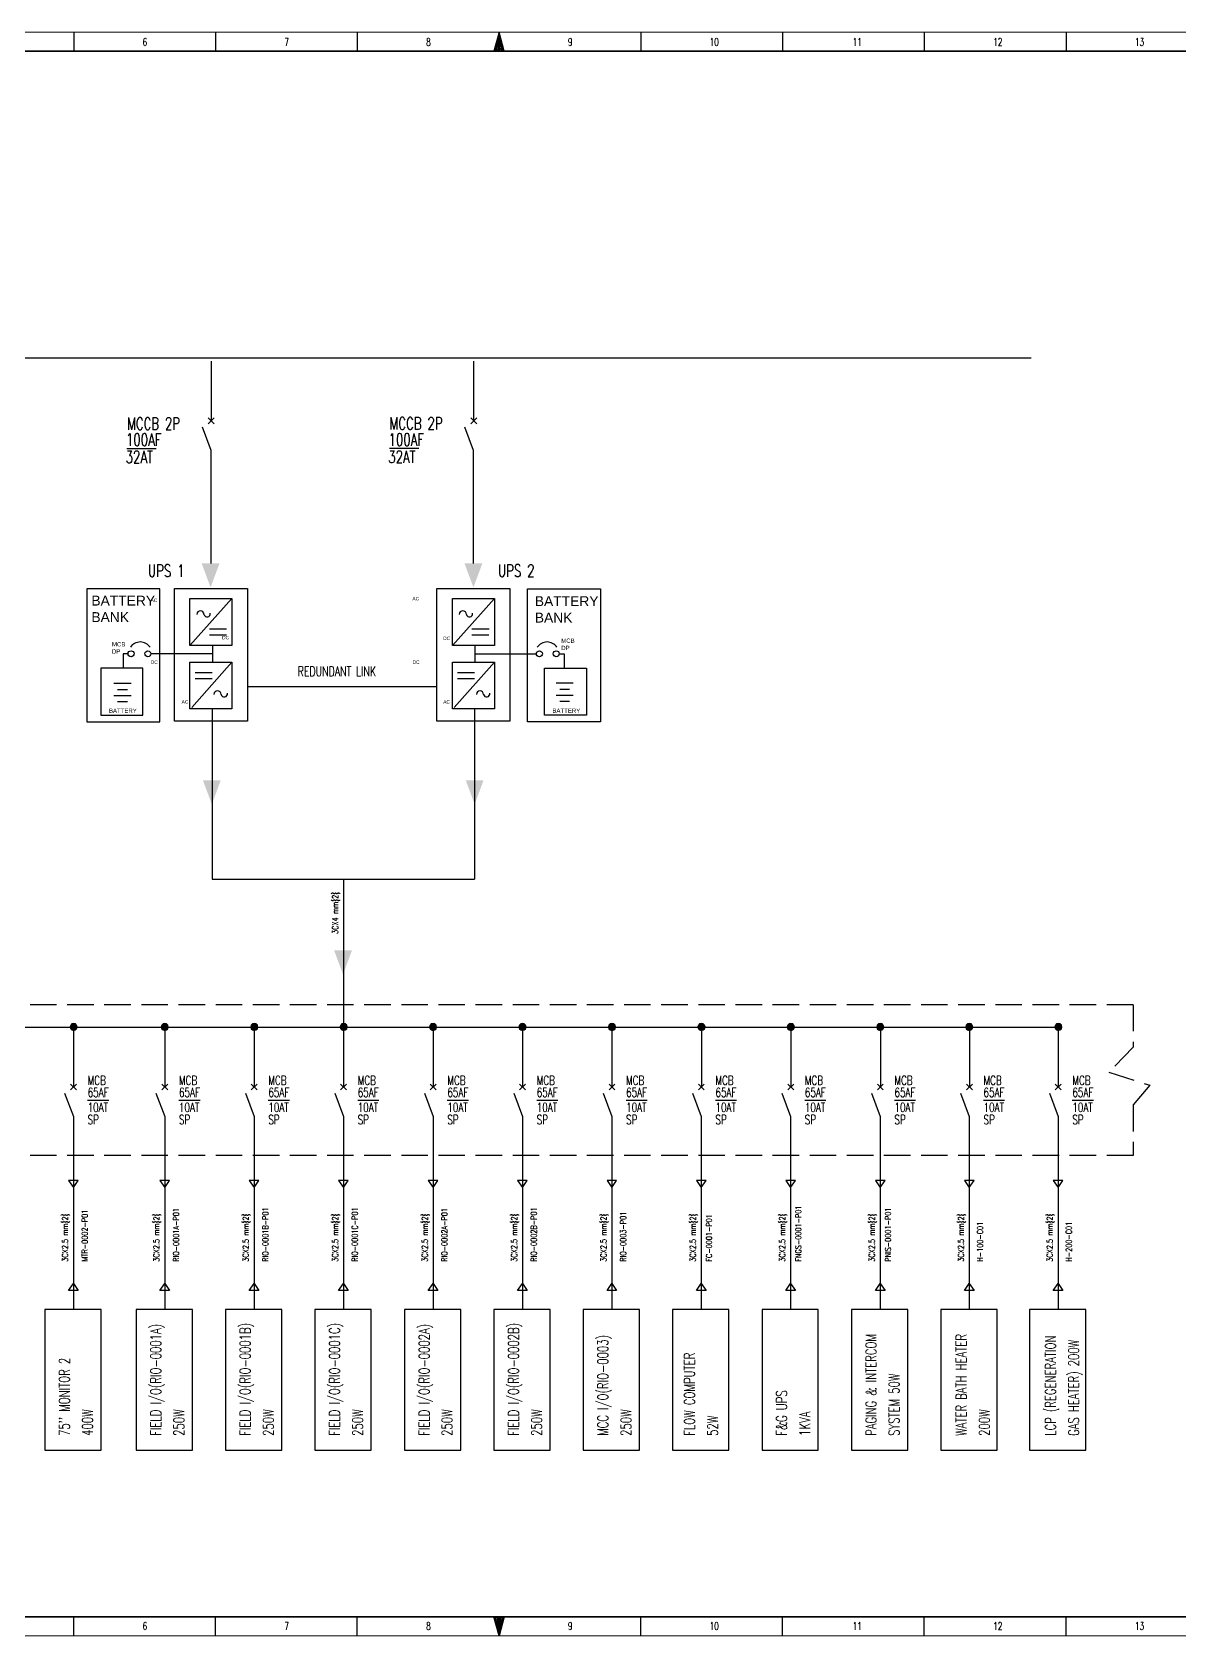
# Model space of a CAD drawing. Header units: inches. Extents: x 21 to 120937, y -15239 to 12027.
# Drawn here: x 333 to 765, y 986 to 1591 of the extents above; entities that cross this region are included whole.
import ezdxf

# ---------------------------------------------------------------- set-up
doc = ezdxf.new("R2010")
doc.units = ezdxf.units.IN
doc.header["$MEASUREMENT"] = 0
doc.linetypes.add('DASH', pattern=[0.35, 0.25, -0.1])
doc.linetypes.add('HIDDEN2', pattern=[0.1875, 0.125, -0.0625])
for name, color, linetype in [('BORDER', 7, 'Continuous'), ('FREE-TEXT', 7, 'Continuous'), ('Label', 7, 'Continuous'), ('Layer 1', 7, 'Continuous'), ('LGT1', 7, 'Continuous')]:
    doc.layers.add(name, color=color, linetype=linetype)
doc.styles.add('HZTXT', font='simplexs.shx', dxfattribs={"width": 0.7, "bigfont": 'hztxt.shx'})
doc.styles.get("Standard").update_dxf_attribs({"font": 'arial.ttf'})
doc.styles.add('TEG BORDER', font='txt_qlt.shx', dxfattribs={"width": 0.7, "bigfont": 'hztxt.shx'})

# ---------------------------------------------------------------- blocks, each defined once
blk = doc.blocks.new('240 BORDER A2')
for p, q in [((185.63, 420), (185.63, 415)), ((222.75, 420), (222.75, 415)), ((259.88, 420), (259.88, 415)), ((297, 420), (297, 415)), ((334.12, 420), (334.12, 415)), ((371.25, 420), (371.25, 415)), ((408.37, 420), (408.37, 415)), ((445.5, 420), (445.5, 415)), ((185.63, 0), (185.63, 5)), ((222.75, 0), (222.75, 5)), ((259.88, 0), (259.88, 5)), ((297, 0), (297, 5)), ((334.12, 0), (334.12, 5)), ((371.25, 0), (371.25, 5)), ((408.37, 0), (408.37, 5)), ((445.5, 0), (445.5, 5))]:
    blk.add_line(p, q)
at = {"linetype": 'Continuous'}
for p, q in [((489, 415), (5, 415)), ((5, 5), (489, 5))]:
    blk.add_line(p, q, dxfattribs=at)
at = {"color": 5, "lineweight": 15}
blk.add_lwpolyline([(0, 420), (594, 420), (594, 0), (0, 0)], close=True, dxfattribs=at)
for points in [[(297, 420), (295.66, 415), (298.34, 415), (297, 420), (296, 415), (296.33, 415), (297, 420), (296.67, 415), (297.33, 415), (297, 420), (297.67, 415), (298, 415), (297, 420)], [(297, 0), (295.66, 5), (298.34, 5), (297, 0), (296, 5), (296.33, 5), (297, 0), (296.67, 5), (297.33, 5), (297, 0), (297.67, 5), (298, 5), (297, 0)]]:
    blk.add_lwpolyline(points)
blk.add_lwpolyline([(5, 415), (589, 415), (589, 5), (5, 5)], close=True)
at = {"char_height": 2, "width": 2, "style": 'TEG BORDER'}
for s, insert, attachment_point in [('6', (203.67, 418.41), 1), ('7', (240.8, 418.41), 1), ('8', (277.92, 418.41), 1), ('9', (315.05, 418.41), 1), ('\\pi2.2204e-016;10', (352.17, 418.41), 1), ('\\pi0.3;11', (389.3, 418.41), 1), ('\\pi2.2204e-016;12', (426.42, 418.41), 1), ('\\pi2.2204e-016;13', (463.55, 418.41), 1), ('6', (203.67, 1.59), 7), ('7', (240.8, 1.59), 7), ('8', (277.92, 1.59), 7), ('9', (315.05, 1.59), 7), ('\\pi2.2204e-016;10', (352.17, 1.59), 7), ('\\pi0.3;11', (389.3, 1.59), 7), ('\\pi2.2204e-016;12', (426.42, 1.59), 7), ('\\pi2.2204e-016;13', (463.55, 1.59), 7)]:
    blk.add_mtext(s, dxfattribs=dict(at, insert=insert, attachment_point=attachment_point))

msp = doc.modelspace()

# ---------------------------------------------------------------- hatches: boundary and pattern name
h = msp.add_hatch(color=0)
h.paths.add_polyline_path([(403.46, 1390.4), (400.1, 1390.4), (400.1, 1381.35)])
h.paths.add_polyline_path([(400.1, 1390.4), (396.73, 1390.4), (400.1, 1381.35)])
h = msp.add_hatch(color=0)
h.paths.add_polyline_path([(502.58, 1390.4), (499.21, 1390.4), (499.21, 1381.35)])
h.paths.add_polyline_path([(499.21, 1390.4), (495.85, 1390.4), (499.21, 1381.35)])
h = msp.add_hatch(color=0)
h.paths.add_polyline_path([(403.92, 1308.62), (400.56, 1308.62), (400.56, 1299.57)])
h.paths.add_polyline_path([(400.56, 1308.62), (397.2, 1308.62), (400.56, 1299.57)])
h = msp.add_hatch(color=0)
h.paths.add_polyline_path([(503.04, 1308.62), (499.68, 1308.62), (499.68, 1299.57)])
h.paths.add_polyline_path([(499.68, 1308.62), (496.31, 1308.62), (499.68, 1299.57)])
h = msp.add_hatch(color=0)
h.paths.add_polyline_path([(453.4, 1244.47), (450.04, 1244.47), (450.04, 1235.42)])
h.paths.add_polyline_path([(450.04, 1244.47), (446.67, 1244.47), (450.04, 1235.42)])
at = {"layer": 'Layer 1'}
for points in [[(347.35, 1216.29), (347.14, 1215.54), (348.42, 1215.54)], [(347.78, 1216.72), (347.35, 1216.29), (348.42, 1215.54)], [(348.42, 1216.93), (347.78, 1216.72), (348.42, 1215.54)], [(349.16, 1216.72), (348.42, 1216.93), (348.42, 1215.54)], [(349.59, 1216.29), (349.16, 1216.72), (348.42, 1215.54)], [(349.8, 1215.54), (349.59, 1216.29), (348.42, 1215.54)], [(381.69, 1216.29), (381.47, 1215.54), (382.86, 1215.54)], [(382.22, 1216.72), (381.69, 1216.29), (382.86, 1215.54)], [(382.86, 1216.93), (382.22, 1216.72), (382.86, 1215.54)], [(383.5, 1216.72), (382.86, 1216.93), (382.86, 1215.54)], [(384.03, 1216.29), (383.5, 1216.72), (382.86, 1215.54)], [(384.14, 1215.54), (384.03, 1216.29), (382.86, 1215.54)], [(415.39, 1216.29), (415.28, 1215.54), (416.56, 1215.54)], [(415.92, 1216.72), (415.39, 1216.29), (416.56, 1215.54)], [(416.56, 1216.93), (415.92, 1216.72), (416.56, 1215.54)], [(417.2, 1216.72), (416.56, 1216.93), (416.56, 1215.54)], [(417.73, 1216.29), (417.2, 1216.72), (416.56, 1215.54)], [(417.84, 1215.54), (417.73, 1216.29), (416.56, 1215.54)], [(449.19, 1216.29), (448.98, 1215.65), (450.26, 1215.65)], [(448.98, 1215.65), (449.19, 1214.9), (450.26, 1215.65)], [(449.62, 1216.72), (449.19, 1216.29), (450.26, 1215.65)], [(449.19, 1214.9), (449.62, 1214.48), (450.26, 1215.65)], [(450.26, 1216.93), (449.62, 1216.72), (450.26, 1215.65)], [(449.62, 1214.48), (450.26, 1214.26), (450.26, 1215.65)], [(450.9, 1216.72), (450.26, 1216.93), (450.26, 1215.65)], [(451.43, 1216.29), (450.9, 1216.72), (450.26, 1215.65)], [(451.64, 1215.65), (451.43, 1216.29), (450.26, 1215.65)], [(450.26, 1214.26), (450.9, 1214.48), (450.26, 1215.65)], [(450.9, 1214.48), (451.43, 1214.9), (450.26, 1215.65)], [(451.43, 1214.9), (451.64, 1215.65), (450.26, 1215.65)], [(482.89, 1216.29), (482.68, 1215.54), (484.06, 1215.54)], [(483.31, 1216.72), (482.89, 1216.29), (484.06, 1215.54)], [(484.06, 1216.93), (483.31, 1216.72), (484.06, 1215.54)], [(484.7, 1216.72), (484.06, 1216.93), (484.06, 1215.54)], [(485.13, 1216.29), (484.7, 1216.72), (484.06, 1215.54)], [(485.34, 1215.54), (485.13, 1216.29), (484.06, 1215.54)], [(516.59, 1216.29), (516.37, 1215.54), (517.76, 1215.54)], [(517.12, 1216.72), (516.59, 1216.29), (517.76, 1215.54)], [(517.76, 1216.93), (517.12, 1216.72), (517.76, 1215.54)], [(518.4, 1216.72), (517.76, 1216.93), (517.76, 1215.54)], [(518.83, 1216.29), (518.4, 1216.72), (517.76, 1215.54)], [(519.04, 1215.54), (518.83, 1216.29), (517.76, 1215.54)], [(550.29, 1216.29), (550.18, 1215.65), (551.46, 1215.65)], [(550.18, 1215.65), (550.29, 1214.9), (551.46, 1215.65)], [(550.82, 1216.72), (550.29, 1216.29), (551.46, 1215.65)], [(550.29, 1214.9), (550.82, 1214.48), (551.46, 1215.65)], [(551.46, 1216.93), (550.82, 1216.72), (551.46, 1215.65)], [(550.82, 1214.48), (551.46, 1214.26), (551.46, 1215.65)], [(552.1, 1216.72), (551.46, 1216.93), (551.46, 1215.65)], [(552.63, 1216.29), (552.1, 1216.72), (551.46, 1215.65)], [(552.74, 1215.65), (552.63, 1216.29), (551.46, 1215.65)], [(551.46, 1214.26), (552.1, 1214.48), (551.46, 1215.65)], [(552.1, 1214.48), (552.63, 1214.9), (551.46, 1215.65)], [(552.63, 1214.9), (552.74, 1215.65), (551.46, 1215.65)], [(584.09, 1216.29), (583.88, 1215.65), (585.16, 1215.65)], [(583.88, 1215.65), (584.09, 1214.9), (585.16, 1215.65)], [(584.52, 1216.72), (584.09, 1216.29), (585.16, 1215.65)], [(584.09, 1214.9), (584.52, 1214.48), (585.16, 1215.65)], [(585.16, 1216.93), (584.52, 1216.72), (585.16, 1215.65)], [(584.52, 1214.48), (585.16, 1214.26), (585.16, 1215.65)], [(585.8, 1216.72), (585.16, 1216.93), (585.16, 1215.65)], [(586.33, 1216.29), (585.8, 1216.72), (585.16, 1215.65)], [(586.54, 1215.65), (586.33, 1216.29), (585.16, 1215.65)], [(585.16, 1214.26), (585.8, 1214.48), (585.16, 1215.65)], [(585.8, 1214.48), (586.33, 1214.9), (585.16, 1215.65)], [(586.33, 1214.9), (586.54, 1215.65), (585.16, 1215.65)], [(617.79, 1216.29), (617.58, 1215.54), (618.86, 1215.54)], [(618.21, 1216.72), (617.79, 1216.29), (618.86, 1215.54)], [(618.86, 1216.93), (618.21, 1216.72), (618.86, 1215.54)], [(619.6, 1216.72), (618.86, 1216.93), (618.86, 1215.54)], [(620.03, 1216.29), (619.6, 1216.72), (618.86, 1215.54)], [(620.24, 1215.54), (620.03, 1216.29), (618.86, 1215.54)], [(651.49, 1216.29), (651.27, 1215.54), (652.66, 1215.54)], [(652.02, 1216.72), (651.49, 1216.29), (652.66, 1215.54)], [(652.66, 1216.93), (652.02, 1216.72), (652.66, 1215.54)], [(653.3, 1216.72), (652.66, 1216.93), (652.66, 1215.54)], [(653.73, 1216.29), (653.3, 1216.72), (652.66, 1215.54)], [(653.94, 1215.54), (653.73, 1216.29), (652.66, 1215.54)], [(685.08, 1216.29), (684.86, 1215.54), (686.25, 1215.54)], [(685.51, 1216.72), (685.08, 1216.29), (686.25, 1215.54)], [(686.25, 1216.93), (685.51, 1216.72), (686.25, 1215.54)], [(686.89, 1216.72), (686.25, 1216.93), (686.25, 1215.54)], [(687.32, 1216.29), (686.89, 1216.72), (686.25, 1215.54)], [(687.53, 1215.54), (687.32, 1216.29), (686.25, 1215.54)], [(718.67, 1216.29), (718.46, 1215.54), (719.74, 1215.54)], [(719.1, 1216.72), (718.67, 1216.29), (719.74, 1215.54)], [(719.74, 1216.93), (719.1, 1216.72), (719.74, 1215.54)], [(720.38, 1216.72), (719.74, 1216.93), (719.74, 1215.54)], [(720.91, 1216.29), (720.38, 1216.72), (719.74, 1215.54)], [(721.12, 1215.54), (720.91, 1216.29), (719.74, 1215.54)], [(347.14, 1215.54), (347.35, 1214.9), (348.42, 1215.54)], [(347.35, 1214.9), (347.78, 1214.48), (348.42, 1215.54)], [(347.78, 1214.48), (348.42, 1214.26), (348.42, 1215.54)], [(348.42, 1214.26), (349.16, 1214.48), (348.42, 1215.54)], [(349.16, 1214.48), (349.59, 1214.9), (348.42, 1215.54)], [(349.59, 1214.9), (349.8, 1215.54), (348.42, 1215.54)], [(381.47, 1215.54), (381.69, 1214.9), (382.86, 1215.54)], [(381.69, 1214.9), (382.22, 1214.48), (382.86, 1215.54)], [(382.22, 1214.48), (382.86, 1214.26), (382.86, 1215.54)], [(382.86, 1214.26), (383.5, 1214.48), (382.86, 1215.54)], [(383.5, 1214.48), (384.03, 1214.9), (382.86, 1215.54)], [(384.03, 1214.9), (384.14, 1215.54), (382.86, 1215.54)], [(415.28, 1215.54), (415.39, 1214.9), (416.56, 1215.54)], [(415.39, 1214.9), (415.92, 1214.48), (416.56, 1215.54)], [(415.92, 1214.48), (416.56, 1214.26), (416.56, 1215.54)], [(416.56, 1214.26), (417.2, 1214.48), (416.56, 1215.54)], [(417.2, 1214.48), (417.73, 1214.9), (416.56, 1215.54)], [(417.73, 1214.9), (417.84, 1215.54), (416.56, 1215.54)], [(482.68, 1215.54), (482.89, 1214.9), (484.06, 1215.54)], [(482.89, 1214.9), (483.31, 1214.48), (484.06, 1215.54)], [(483.31, 1214.48), (484.06, 1214.26), (484.06, 1215.54)], [(484.06, 1214.26), (484.7, 1214.48), (484.06, 1215.54)], [(484.7, 1214.48), (485.13, 1214.9), (484.06, 1215.54)], [(485.13, 1214.9), (485.34, 1215.54), (484.06, 1215.54)], [(516.37, 1215.54), (516.59, 1214.9), (517.76, 1215.54)], [(516.59, 1214.9), (517.12, 1214.48), (517.76, 1215.54)], [(517.12, 1214.48), (517.76, 1214.26), (517.76, 1215.54)], [(517.76, 1214.26), (518.4, 1214.48), (517.76, 1215.54)], [(518.4, 1214.48), (518.83, 1214.9), (517.76, 1215.54)], [(518.83, 1214.9), (519.04, 1215.54), (517.76, 1215.54)], [(617.58, 1215.54), (617.79, 1214.9), (618.86, 1215.54)], [(617.79, 1214.9), (618.21, 1214.48), (618.86, 1215.54)], [(618.21, 1214.48), (618.86, 1214.26), (618.86, 1215.54)], [(618.86, 1214.26), (619.6, 1214.48), (618.86, 1215.54)], [(619.6, 1214.48), (620.03, 1214.9), (618.86, 1215.54)], [(620.03, 1214.9), (620.24, 1215.54), (618.86, 1215.54)], [(651.27, 1215.54), (651.49, 1214.9), (652.66, 1215.54)], [(651.49, 1214.9), (652.02, 1214.48), (652.66, 1215.54)], [(652.02, 1214.48), (652.66, 1214.26), (652.66, 1215.54)], [(652.66, 1214.26), (653.3, 1214.48), (652.66, 1215.54)], [(653.3, 1214.48), (653.73, 1214.9), (652.66, 1215.54)], [(653.73, 1214.9), (653.94, 1215.54), (652.66, 1215.54)], [(684.86, 1215.54), (685.08, 1214.9), (686.25, 1215.54)], [(685.08, 1214.9), (685.51, 1214.48), (686.25, 1215.54)], [(685.51, 1214.48), (686.25, 1214.26), (686.25, 1215.54)], [(686.25, 1214.26), (686.89, 1214.48), (686.25, 1215.54)], [(686.89, 1214.48), (687.32, 1214.9), (686.25, 1215.54)], [(687.32, 1214.9), (687.53, 1215.54), (686.25, 1215.54)], [(718.46, 1215.54), (718.67, 1214.9), (719.74, 1215.54)], [(718.67, 1214.9), (719.1, 1214.48), (719.74, 1215.54)], [(719.1, 1214.48), (719.74, 1214.26), (719.74, 1215.54)], [(719.74, 1214.26), (720.38, 1214.48), (719.74, 1215.54)], [(720.38, 1214.48), (720.91, 1214.9), (719.74, 1215.54)], [(720.91, 1214.9), (721.12, 1215.54), (719.74, 1215.54)]]:
    msp.add_hatch(color=0, dxfattribs=at).paths.add_polyline_path(points)

# ---------------------------------------------------------------- linework, layer by layer
at = {"color": 0}
for p, q in [((368.57, 1433.74), (379.6, 1433.74)), ((467.58, 1433.79), (478.6, 1433.79)), ((146.23, 1215.54), (719.74, 1215.54)), ((353.73, 1187.96), (361.67, 1187.96)), ((388.17, 1187.96), (396.12, 1187.96)), ((421.87, 1187.96), (429.82, 1187.96)), ((455.57, 1187.96), (463.52, 1187.96)), ((489.37, 1187.96), (497.32, 1187.96)), ((523.07, 1187.96), (531.02, 1187.96)), ((556.77, 1187.96), (564.72, 1187.96)), ((590.47, 1187.96), (598.42, 1187.96)), ((624.17, 1187.96), (632.11, 1187.96)), ((657.97, 1187.96), (665.92, 1187.96)), ((691.56, 1187.96), (699.51, 1187.96)), ((725.05, 1187.96), (733, 1187.96)), ((725.05, 1187.96), (733, 1187.96))]:
    msp.add_line(p, q, dxfattribs=at)
at = {"color": 0, "linetype": 'ByBlock'}
for p, q in [((400.79, 1356.31), (377.57, 1356.31)), ((400.79, 1359.45), (400.79, 1357.61)), ((400.79, 1357.61), (400.79, 1354.48)), ((499.75, 1359.45), (499.75, 1357.61)), ((499.75, 1357.61), (499.75, 1354.48)), ((499.75, 1356.31), (522.97, 1356.31)), ((400.79, 1354.48), (400.79, 1353.18)), ((499.75, 1354.48), (499.75, 1353.18))]:
    msp.add_line(p, q, dxfattribs=at)
at = {"color": 0, "linetype": 'DASH', "ltscale": 40}
for p, q in [((748.03, 1223.97), (128.88, 1223.97)), ((748.03, 1167.13), (128.88, 1167.13))]:
    msp.add_line(p, q, dxfattribs=at)
at = {"color": 0, "linetype": 'ByBlock'}
for points in [[(380.98, 1380.77), (353.43, 1380.77), (353.43, 1330.65), (380.98, 1330.65)], [(386.47, 1380.97), (414.03, 1380.97), (414.03, 1330.86), (386.47, 1330.86)], [(485.43, 1380.97), (512.98, 1380.97), (512.98, 1330.86), (485.43, 1330.86)], [(519.55, 1380.77), (547.11, 1380.77), (547.11, 1330.65), (519.55, 1330.65)], [(392.32, 1377.13), (408.16, 1377.13), (408.16, 1359.45), (392.32, 1359.45)], [(491.27, 1377.13), (507.11, 1377.13), (507.11, 1359.45), (491.27, 1359.45)], [(374.59, 1350.87), (358.74, 1350.87), (358.74, 1333.18), (374.59, 1333.18)], [(392.32, 1353.18), (408.16, 1353.18), (408.16, 1335.49), (392.32, 1335.49)], [(491.27, 1353.18), (507.11, 1353.18), (507.11, 1335.49), (491.27, 1335.49)], [(525.95, 1350.87), (541.8, 1350.87), (541.8, 1333.18), (525.95, 1333.18)]]:
    msp.add_lwpolyline(points, close=True, dxfattribs=at)
at = {"color": 0, "linetype": 'DASH', "ltscale": 40}
msp.add_lwpolyline([(748.03, 1223.97), (748.03, 1207.97), (738.76, 1198.48), (754.33, 1193.58), (748.03, 1186.22), (748.03, 1167.13)], dxfattribs=at)
at = {"color": 0}
for points in [[(348.36, 1181.79), (348.36, 1109.06)], [(382.81, 1181.79), (382.81, 1109.06)], [(416.5, 1181.79), (416.5, 1109.06)], [(450.2, 1181.79), (450.2, 1109.06)], [(484.01, 1181.79), (484.01, 1109.06)], [(517.71, 1181.79), (517.71, 1109.06)], [(551.4, 1181.79), (551.4, 1109.06)], [(585.1, 1181.79), (585.1, 1109.06)], [(618.8, 1181.79), (618.8, 1109.06)], [(652.61, 1181.79), (652.61, 1109.06)], [(686.2, 1181.79), (686.2, 1109.06)], [(719.68, 1181.79), (719.68, 1109.06)], [(350.17, 1157.69), (346.55, 1157.69), (348.36, 1155.03), (350.17, 1157.69)], [(384.62, 1157.69), (380.99, 1157.69), (382.81, 1155.03), (384.62, 1157.69)], [(418.32, 1157.69), (414.69, 1157.69), (416.5, 1155.03), (418.32, 1157.69)], [(452.02, 1157.69), (448.39, 1157.69), (450.2, 1155.03), (452.02, 1157.69)], [(485.82, 1157.69), (482.2, 1157.69), (484.01, 1155.03), (485.82, 1157.69)], [(519.52, 1157.69), (515.89, 1157.69), (517.71, 1155.03), (519.52, 1157.69)], [(553.22, 1157.69), (549.59, 1157.69), (551.4, 1155.03), (553.22, 1157.69)], [(586.92, 1157.69), (583.29, 1157.69), (585.1, 1155.03), (586.92, 1157.69)], [(620.61, 1157.69), (616.99, 1157.69), (618.8, 1155.03), (620.61, 1157.69)], [(654.42, 1157.69), (650.79, 1157.69), (652.61, 1155.03), (654.42, 1157.69)], [(688.01, 1157.69), (684.39, 1157.69), (686.2, 1155.03), (688.01, 1157.69)], [(721.5, 1157.69), (717.87, 1157.69), (719.68, 1155.03), (721.5, 1157.69)], [(350.17, 1116.21), (346.55, 1116.21), (348.36, 1118.87), (350.17, 1116.21)], [(384.62, 1116.21), (380.99, 1116.21), (382.81, 1118.87), (384.62, 1116.21)], [(418.32, 1116.21), (414.69, 1116.21), (416.5, 1118.87), (418.32, 1116.21)], [(452.02, 1116.21), (448.39, 1116.21), (450.2, 1118.87), (452.02, 1116.21)], [(485.82, 1116.21), (482.2, 1116.21), (484.01, 1118.87), (485.82, 1116.21)], [(519.52, 1116.21), (515.89, 1116.21), (517.71, 1118.87), (519.52, 1116.21)], [(553.22, 1116.21), (549.59, 1116.21), (551.4, 1118.87), (553.22, 1116.21)], [(586.92, 1116.21), (583.29, 1116.21), (585.1, 1118.87), (586.92, 1116.21)], [(620.61, 1116.21), (616.99, 1116.21), (618.8, 1118.87), (620.61, 1116.21)], [(654.42, 1116.21), (650.79, 1116.21), (652.61, 1118.87), (654.42, 1116.21)], [(688.01, 1116.21), (684.39, 1116.21), (686.2, 1118.87), (688.01, 1116.21)], [(721.5, 1116.21), (717.87, 1116.21), (719.68, 1118.87), (721.5, 1116.21)]]:
    msp.add_lwpolyline(points, dxfattribs=at)
for centre in [(370.1, 1356.32), (376.45, 1356.31), (524.09, 1356.31), (530.44, 1356.32)]:
    msp.add_circle(centre, 1.12, dxfattribs=at)
for centre, start, end in [((373.56, 1356.26), 34.18708, 145.6624), ((526.98, 1356.26), 34.3376, 145.81292)]:
    msp.add_arc(centre, 4.5, start, end, dxfattribs=at)
at = {"layer": 'BORDER', "color": 0}
for p, q in [((392.32, 1359.45), (408.16, 1377.13)), ((491.27, 1359.45), (507.11, 1377.13)), ((399.7, 1365.74), (406.14, 1365.74)), ((498.65, 1365.74), (505.09, 1365.74)), ((393.03, 1336.05), (408.16, 1353.16)), ((491.98, 1336.05), (507.11, 1353.16)), ((365.05, 1342.9), (368.73, 1342.9)), ((400.72, 1346.86), (394.28, 1346.86)), ((499.67, 1346.86), (493.23, 1346.86)), ((535.49, 1342.9), (531.81, 1342.9)), ((363.67, 1340.59), (370.11, 1340.59)), ((365.05, 1338.28), (368.73, 1338.28)), ((536.87, 1340.59), (530.43, 1340.59)), ((535.49, 1338.28), (531.81, 1338.28))]:
    msp.add_line(p, q, dxfattribs=at)
at = {"layer": 'BORDER', "color": 0, "linetype": 'HIDDEN2'}
for p, q in [((399.7, 1363.43), (406.14, 1363.43)), ((498.65, 1363.43), (505.09, 1363.43)), ((400.72, 1349.17), (394.28, 1349.17)), ((499.67, 1349.17), (493.23, 1349.17)), ((363.67, 1345.21), (370.11, 1345.21)), ((365.05, 1342.9), (368.73, 1342.9)), ((536.87, 1345.21), (530.43, 1345.21)), ((535.49, 1342.9), (531.81, 1342.9)), ((363.67, 1340.59), (370.11, 1340.59)), ((365.05, 1338.28), (368.73, 1338.28)), ((536.87, 1340.59), (530.43, 1340.59)), ((535.49, 1338.28), (531.81, 1338.28))]:
    msp.add_line(p, q, dxfattribs=at)
at = {"layer": 'BORDER', "color": 0}
for centre, radius, start, end in [((396.26, 1371.17), 1.35, 359.39776, 179.39776), ((398.78, 1371.4), 1.19, 191.70527, 11.70527), ((495.21, 1371.17), 1.35, 359.39776, 179.39776), ((497.73, 1371.4), 1.19, 191.70527, 11.70527), ((402.73, 1341), 1.35, 359.39776, 179.39776), ((405.25, 1341.22), 1.19, 191.70527, 11.70527), ((501.69, 1341), 1.35, 359.39776, 179.39776), ((504.21, 1341.22), 1.19, 191.70527, 11.70527)]:
    msp.add_arc(centre, radius, start, end, dxfattribs=at)
at = {"layer": 'FREE-TEXT', "color": 0}
for p, q in [((124.38, 1467.86), (709.56, 1467.86)), ((368.98, 1356.32), (367.17, 1356.32)), ((367.17, 1356.32), (367.17, 1350.87)), ((531.56, 1356.32), (533.37, 1356.32)), ((533.37, 1356.32), (533.37, 1350.87)), ((365.05, 1345.21), (366.89, 1345.21)), ((366.89, 1345.21), (368.73, 1345.21)), ((414.03, 1344.02), (485.43, 1344.02)), ((533.65, 1345.21), (531.81, 1345.21)), ((400.72, 1335.49), (400.72, 1271.34)), ((499.67, 1335.49), (499.67, 1271.34)), ((400.72, 1271.34), (499.67, 1271.34)), ((400.72, 1271.34), (450.21, 1271.34)), ((450.2, 1271.34), (450.2, 1215.54))]:
    msp.add_line(p, q, dxfattribs=at)
at = {"layer": 'Layer 1', "color": 0}
for points in [[(400.31, 1466.66), (400.31, 1444.05)], [(499.26, 1466.66), (499.26, 1444.05)], [(400.31, 1406.85), (400.31, 1432.96), (397, 1441.81)], [(401.48, 1445.23), (399.24, 1442.99)], [(399.24, 1445.23), (401.48, 1442.99)], [(499.26, 1406.85), (499.26, 1432.96), (495.96, 1441.81)], [(500.44, 1445.23), (498.2, 1442.99)], [(498.2, 1445.23), (500.44, 1442.99)], [(400.31, 1431.68), (400.31, 1432.96)], [(499.26, 1431.68), (499.26, 1432.96)], [(400.31, 1390.39), (400.31, 1406.85)], [(499.26, 1390.39), (499.26, 1406.85)], [(347.35, 1216.29), (347.14, 1215.54), (348.42, 1215.54), (347.35, 1216.29)], [(347.78, 1216.72), (347.35, 1216.29), (348.42, 1215.54), (347.78, 1216.72)], [(348.42, 1216.93), (347.78, 1216.72), (348.42, 1215.54), (348.42, 1216.93)], [(349.16, 1216.72), (348.42, 1216.93), (348.42, 1215.54), (349.16, 1216.72)], [(349.59, 1216.29), (349.16, 1216.72), (348.42, 1215.54), (349.59, 1216.29)], [(349.8, 1215.54), (349.59, 1216.29), (348.42, 1215.54), (349.8, 1215.54)], [(381.69, 1216.29), (381.47, 1215.54), (382.86, 1215.54), (381.69, 1216.29)], [(382.22, 1216.72), (381.69, 1216.29), (382.86, 1215.54), (382.22, 1216.72)], [(382.86, 1216.93), (382.22, 1216.72), (382.86, 1215.54), (382.86, 1216.93)], [(383.5, 1216.72), (382.86, 1216.93), (382.86, 1215.54), (383.5, 1216.72)], [(384.03, 1216.29), (383.5, 1216.72), (382.86, 1215.54), (384.03, 1216.29)], [(384.14, 1215.54), (384.03, 1216.29), (382.86, 1215.54), (384.14, 1215.54)], [(415.39, 1216.29), (415.28, 1215.54), (416.56, 1215.54), (415.39, 1216.29)], [(415.92, 1216.72), (415.39, 1216.29), (416.56, 1215.54), (415.92, 1216.72)], [(416.56, 1216.93), (415.92, 1216.72), (416.56, 1215.54), (416.56, 1216.93)], [(417.2, 1216.72), (416.56, 1216.93), (416.56, 1215.54), (417.2, 1216.72)], [(417.73, 1216.29), (417.2, 1216.72), (416.56, 1215.54), (417.73, 1216.29)], [(417.84, 1215.54), (417.73, 1216.29), (416.56, 1215.54), (417.84, 1215.54)], [(449.19, 1216.29), (448.98, 1215.65), (450.26, 1215.65), (449.19, 1216.29)], [(448.98, 1215.65), (449.19, 1214.9), (450.26, 1215.65), (448.98, 1215.65)], [(449.62, 1216.72), (449.19, 1216.29), (450.26, 1215.65), (449.62, 1216.72)], [(449.19, 1214.9), (449.62, 1214.48), (450.26, 1215.65), (449.19, 1214.9)], [(450.26, 1216.93), (449.62, 1216.72), (450.26, 1215.65), (450.26, 1216.93)], [(449.62, 1214.48), (450.26, 1214.26), (450.26, 1215.65), (449.62, 1214.48)], [(450.9, 1216.72), (450.26, 1216.93), (450.26, 1215.65), (450.9, 1216.72)], [(451.43, 1216.29), (450.9, 1216.72), (450.26, 1215.65), (451.43, 1216.29)], [(451.64, 1215.65), (451.43, 1216.29), (450.26, 1215.65), (451.64, 1215.65)], [(450.26, 1214.26), (450.9, 1214.48), (450.26, 1215.65), (450.26, 1214.26)], [(450.9, 1214.48), (451.43, 1214.9), (450.26, 1215.65), (450.9, 1214.48)], [(451.43, 1214.9), (451.64, 1215.65), (450.26, 1215.65), (451.43, 1214.9)], [(482.89, 1216.29), (482.68, 1215.54), (484.06, 1215.54), (482.89, 1216.29)], [(483.31, 1216.72), (482.89, 1216.29), (484.06, 1215.54), (483.31, 1216.72)], [(484.06, 1216.93), (483.31, 1216.72), (484.06, 1215.54), (484.06, 1216.93)], [(484.7, 1216.72), (484.06, 1216.93), (484.06, 1215.54), (484.7, 1216.72)], [(485.13, 1216.29), (484.7, 1216.72), (484.06, 1215.54), (485.13, 1216.29)], [(485.34, 1215.54), (485.13, 1216.29), (484.06, 1215.54), (485.34, 1215.54)], [(516.59, 1216.29), (516.37, 1215.54), (517.76, 1215.54), (516.59, 1216.29)], [(517.12, 1216.72), (516.59, 1216.29), (517.76, 1215.54), (517.12, 1216.72)], [(517.76, 1216.93), (517.12, 1216.72), (517.76, 1215.54), (517.76, 1216.93)], [(518.4, 1216.72), (517.76, 1216.93), (517.76, 1215.54), (518.4, 1216.72)], [(518.83, 1216.29), (518.4, 1216.72), (517.76, 1215.54), (518.83, 1216.29)], [(519.04, 1215.54), (518.83, 1216.29), (517.76, 1215.54), (519.04, 1215.54)], [(550.29, 1216.29), (550.18, 1215.65), (551.46, 1215.65), (550.29, 1216.29)], [(550.18, 1215.65), (550.29, 1214.9), (551.46, 1215.65), (550.18, 1215.65)], [(550.82, 1216.72), (550.29, 1216.29), (551.46, 1215.65), (550.82, 1216.72)], [(550.29, 1214.9), (550.82, 1214.48), (551.46, 1215.65), (550.29, 1214.9)], [(551.46, 1216.93), (550.82, 1216.72), (551.46, 1215.65), (551.46, 1216.93)], [(550.82, 1214.48), (551.46, 1214.26), (551.46, 1215.65), (550.82, 1214.48)], [(552.1, 1216.72), (551.46, 1216.93), (551.46, 1215.65), (552.1, 1216.72)], [(552.63, 1216.29), (552.1, 1216.72), (551.46, 1215.65), (552.63, 1216.29)], [(552.74, 1215.65), (552.63, 1216.29), (551.46, 1215.65), (552.74, 1215.65)], [(551.46, 1214.26), (552.1, 1214.48), (551.46, 1215.65), (551.46, 1214.26)], [(552.1, 1214.48), (552.63, 1214.9), (551.46, 1215.65), (552.1, 1214.48)], [(552.63, 1214.9), (552.74, 1215.65), (551.46, 1215.65), (552.63, 1214.9)], [(584.09, 1216.29), (583.88, 1215.65), (585.16, 1215.65), (584.09, 1216.29)], [(583.88, 1215.65), (584.09, 1214.9), (585.16, 1215.65), (583.88, 1215.65)], [(584.52, 1216.72), (584.09, 1216.29), (585.16, 1215.65), (584.52, 1216.72)], [(584.09, 1214.9), (584.52, 1214.48), (585.16, 1215.65), (584.09, 1214.9)], [(585.16, 1216.93), (584.52, 1216.72), (585.16, 1215.65), (585.16, 1216.93)], [(584.52, 1214.48), (585.16, 1214.26), (585.16, 1215.65), (584.52, 1214.48)], [(585.8, 1216.72), (585.16, 1216.93), (585.16, 1215.65), (585.8, 1216.72)], [(586.33, 1216.29), (585.8, 1216.72), (585.16, 1215.65), (586.33, 1216.29)], [(586.54, 1215.65), (586.33, 1216.29), (585.16, 1215.65), (586.54, 1215.65)], [(585.16, 1214.26), (585.8, 1214.48), (585.16, 1215.65), (585.16, 1214.26)], [(585.8, 1214.48), (586.33, 1214.9), (585.16, 1215.65), (585.8, 1214.48)], [(586.33, 1214.9), (586.54, 1215.65), (585.16, 1215.65), (586.33, 1214.9)], [(585.16, 1215.65), (585.16, 1192.94)], [(617.79, 1216.29), (617.58, 1215.54), (618.86, 1215.54), (617.79, 1216.29)], [(618.21, 1216.72), (617.79, 1216.29), (618.86, 1215.54), (618.21, 1216.72)], [(618.86, 1216.93), (618.21, 1216.72), (618.86, 1215.54), (618.86, 1216.93)], [(619.6, 1216.72), (618.86, 1216.93), (618.86, 1215.54), (619.6, 1216.72)], [(620.03, 1216.29), (619.6, 1216.72), (618.86, 1215.54), (620.03, 1216.29)], [(620.24, 1215.54), (620.03, 1216.29), (618.86, 1215.54), (620.24, 1215.54)], [(651.49, 1216.29), (651.27, 1215.54), (652.66, 1215.54), (651.49, 1216.29)], [(652.02, 1216.72), (651.49, 1216.29), (652.66, 1215.54), (652.02, 1216.72)], [(652.66, 1216.93), (652.02, 1216.72), (652.66, 1215.54), (652.66, 1216.93)], [(653.3, 1216.72), (652.66, 1216.93), (652.66, 1215.54), (653.3, 1216.72)], [(653.73, 1216.29), (653.3, 1216.72), (652.66, 1215.54), (653.73, 1216.29)], [(653.94, 1215.54), (653.73, 1216.29), (652.66, 1215.54), (653.94, 1215.54)], [(685.08, 1216.29), (684.86, 1215.54), (686.25, 1215.54), (685.08, 1216.29)], [(685.51, 1216.72), (685.08, 1216.29), (686.25, 1215.54), (685.51, 1216.72)], [(686.25, 1216.93), (685.51, 1216.72), (686.25, 1215.54), (686.25, 1216.93)], [(686.89, 1216.72), (686.25, 1216.93), (686.25, 1215.54), (686.89, 1216.72)], [(687.32, 1216.29), (686.89, 1216.72), (686.25, 1215.54), (687.32, 1216.29)], [(687.53, 1215.54), (687.32, 1216.29), (686.25, 1215.54), (687.53, 1215.54)], [(718.67, 1216.29), (718.46, 1215.54), (719.74, 1215.54), (718.67, 1216.29)], [(719.1, 1216.72), (718.67, 1216.29), (719.74, 1215.54), (719.1, 1216.72)], [(719.74, 1216.93), (719.1, 1216.72), (719.74, 1215.54), (719.74, 1216.93)], [(720.38, 1216.72), (719.74, 1216.93), (719.74, 1215.54), (720.38, 1216.72)], [(720.91, 1216.29), (720.38, 1216.72), (719.74, 1215.54), (720.91, 1216.29)], [(721.12, 1215.54), (720.91, 1216.29), (719.74, 1215.54), (721.12, 1215.54)], [(347.14, 1215.54), (347.35, 1214.9), (348.42, 1215.54), (347.14, 1215.54)], [(347.35, 1214.9), (347.78, 1214.48), (348.42, 1215.54), (347.35, 1214.9)], [(347.78, 1214.48), (348.42, 1214.26), (348.42, 1215.54), (347.78, 1214.48)], [(348.42, 1214.26), (349.16, 1214.48), (348.42, 1215.54), (348.42, 1214.26)], [(349.16, 1214.48), (349.59, 1214.9), (348.42, 1215.54), (349.16, 1214.48)], [(349.59, 1214.9), (349.8, 1215.54), (348.42, 1215.54), (349.59, 1214.9)], [(348.42, 1215.54), (348.42, 1192.94)], [(381.47, 1215.54), (381.69, 1214.9), (382.86, 1215.54), (381.47, 1215.54)], [(381.69, 1214.9), (382.22, 1214.48), (382.86, 1215.54), (381.69, 1214.9)], [(382.22, 1214.48), (382.86, 1214.26), (382.86, 1215.54), (382.22, 1214.48)], [(382.86, 1214.26), (383.5, 1214.48), (382.86, 1215.54), (382.86, 1214.26)], [(383.5, 1214.48), (384.03, 1214.9), (382.86, 1215.54), (383.5, 1214.48)], [(384.03, 1214.9), (384.14, 1215.54), (382.86, 1215.54), (384.03, 1214.9)], [(382.86, 1215.54), (382.86, 1192.94)], [(415.28, 1215.54), (415.39, 1214.9), (416.56, 1215.54), (415.28, 1215.54)], [(415.39, 1214.9), (415.92, 1214.48), (416.56, 1215.54), (415.39, 1214.9)], [(415.92, 1214.48), (416.56, 1214.26), (416.56, 1215.54), (415.92, 1214.48)], [(416.56, 1214.26), (417.2, 1214.48), (416.56, 1215.54), (416.56, 1214.26)], [(417.2, 1214.48), (417.73, 1214.9), (416.56, 1215.54), (417.2, 1214.48)], [(417.73, 1214.9), (417.84, 1215.54), (416.56, 1215.54), (417.73, 1214.9)], [(416.56, 1215.54), (416.56, 1192.94)], [(450.26, 1215.54), (450.26, 1192.94)], [(482.68, 1215.54), (482.89, 1214.9), (484.06, 1215.54), (482.68, 1215.54)], [(482.89, 1214.9), (483.31, 1214.48), (484.06, 1215.54), (482.89, 1214.9)], [(483.31, 1214.48), (484.06, 1214.26), (484.06, 1215.54), (483.31, 1214.48)], [(484.06, 1214.26), (484.7, 1214.48), (484.06, 1215.54), (484.06, 1214.26)], [(484.7, 1214.48), (485.13, 1214.9), (484.06, 1215.54), (484.7, 1214.48)], [(485.13, 1214.9), (485.34, 1215.54), (484.06, 1215.54), (485.13, 1214.9)], [(484.06, 1215.54), (484.06, 1192.94)], [(516.37, 1215.54), (516.59, 1214.9), (517.76, 1215.54), (516.37, 1215.54)], [(516.59, 1214.9), (517.12, 1214.48), (517.76, 1215.54), (516.59, 1214.9)], [(517.12, 1214.48), (517.76, 1214.26), (517.76, 1215.54), (517.12, 1214.48)], [(517.76, 1214.26), (518.4, 1214.48), (517.76, 1215.54), (517.76, 1214.26)], [(518.4, 1214.48), (518.83, 1214.9), (517.76, 1215.54), (518.4, 1214.48)], [(518.83, 1214.9), (519.04, 1215.54), (517.76, 1215.54), (518.83, 1214.9)], [(517.76, 1215.54), (517.76, 1192.94)], [(551.46, 1215.54), (551.46, 1192.94)], [(617.58, 1215.54), (617.79, 1214.9), (618.86, 1215.54), (617.58, 1215.54)], [(617.79, 1214.9), (618.21, 1214.48), (618.86, 1215.54), (617.79, 1214.9)], [(618.21, 1214.48), (618.86, 1214.26), (618.86, 1215.54), (618.21, 1214.48)], [(618.86, 1214.26), (619.6, 1214.48), (618.86, 1215.54), (618.86, 1214.26)], [(619.6, 1214.48), (620.03, 1214.9), (618.86, 1215.54), (619.6, 1214.48)], [(620.03, 1214.9), (620.24, 1215.54), (618.86, 1215.54), (620.03, 1214.9)], [(618.86, 1215.54), (618.86, 1192.94)], [(651.27, 1215.54), (651.49, 1214.9), (652.66, 1215.54), (651.27, 1215.54)], [(651.49, 1214.9), (652.02, 1214.48), (652.66, 1215.54), (651.49, 1214.9)], [(652.02, 1214.48), (652.66, 1214.26), (652.66, 1215.54), (652.02, 1214.48)], [(652.66, 1214.26), (653.3, 1214.48), (652.66, 1215.54), (652.66, 1214.26)], [(653.3, 1214.48), (653.73, 1214.9), (652.66, 1215.54), (653.3, 1214.48)], [(653.73, 1214.9), (653.94, 1215.54), (652.66, 1215.54), (653.73, 1214.9)], [(652.66, 1215.54), (652.66, 1192.94)], [(684.86, 1215.54), (685.08, 1214.9), (686.25, 1215.54), (684.86, 1215.54)], [(685.08, 1214.9), (685.51, 1214.48), (686.25, 1215.54), (685.08, 1214.9)], [(685.51, 1214.48), (686.25, 1214.26), (686.25, 1215.54), (685.51, 1214.48)], [(686.25, 1214.26), (686.89, 1214.48), (686.25, 1215.54), (686.25, 1214.26)], [(686.89, 1214.48), (687.32, 1214.9), (686.25, 1215.54), (686.89, 1214.48)], [(687.32, 1214.9), (687.53, 1215.54), (686.25, 1215.54), (687.32, 1214.9)], [(686.25, 1215.54), (686.25, 1192.94)], [(718.46, 1215.54), (718.67, 1214.9), (719.74, 1215.54), (718.46, 1215.54)], [(718.67, 1214.9), (719.1, 1214.48), (719.74, 1215.54), (718.67, 1214.9)], [(719.1, 1214.48), (719.74, 1214.26), (719.74, 1215.54), (719.1, 1214.48)], [(719.74, 1214.26), (720.38, 1214.48), (719.74, 1215.54), (719.74, 1214.26)], [(720.38, 1214.48), (720.91, 1214.9), (719.74, 1215.54), (720.38, 1214.48)], [(720.91, 1214.9), (721.12, 1215.54), (719.74, 1215.54), (720.91, 1214.9)], [(719.74, 1215.54), (719.74, 1192.94)], [(349.53, 1194.06), (347.3, 1191.82)], [(347.3, 1194.06), (349.53, 1191.82)], [(383.98, 1194.06), (381.74, 1191.82)], [(381.74, 1194.06), (383.98, 1191.82)], [(417.68, 1194.06), (415.44, 1191.82)], [(415.44, 1194.06), (417.68, 1191.82)], [(451.38, 1194.06), (449.14, 1191.82)], [(449.14, 1194.06), (451.38, 1191.82)], [(485.18, 1194.06), (482.94, 1191.82)], [(482.94, 1194.06), (485.18, 1191.82)], [(518.88, 1194.06), (516.64, 1191.82)], [(516.64, 1194.06), (518.88, 1191.82)], [(552.58, 1194.06), (550.34, 1191.82)], [(550.34, 1194.06), (552.58, 1191.82)], [(586.28, 1194.06), (584.04, 1191.82)], [(584.04, 1194.06), (586.28, 1191.82)], [(619.97, 1194.06), (617.74, 1191.82)], [(617.74, 1194.06), (619.97, 1191.82)], [(653.78, 1194.06), (651.54, 1191.82)], [(651.54, 1194.06), (653.78, 1191.82)], [(687.37, 1194.06), (685.13, 1191.82)], [(685.13, 1194.06), (687.37, 1191.82)], [(720.86, 1194.06), (718.62, 1191.82)], [(718.62, 1194.06), (720.86, 1191.82)], [(345.06, 1190.64), (348.36, 1181.79), (348.36, 1181.79)], [(379.5, 1190.64), (382.81, 1181.79), (382.81, 1181.79)], [(413.2, 1190.64), (416.5, 1181.79), (416.5, 1181.79)], [(446.9, 1190.64), (450.2, 1181.79), (450.2, 1181.79)], [(480.7, 1190.64), (484.01, 1181.79), (484.01, 1181.79)], [(514.4, 1190.64), (517.71, 1181.79), (517.71, 1181.79)], [(548.1, 1190.64), (551.4, 1181.79), (551.4, 1181.79)], [(581.8, 1190.64), (585.1, 1181.79), (585.1, 1181.79)], [(615.5, 1190.64), (618.8, 1181.79), (618.8, 1181.79)], [(649.3, 1190.64), (652.61, 1181.79), (652.61, 1181.79)], [(682.89, 1190.64), (686.2, 1181.79), (686.2, 1181.79)], [(716.38, 1190.64), (719.68, 1181.79), (719.68, 1181.79)], [(337.59, 1055.96), (358.81, 1055.96), (358.81, 1109.06), (337.59, 1109.06), (337.59, 1055.96)], [(372.04, 1055.96), (393.26, 1055.96), (393.26, 1109.06), (372.04, 1109.06), (372.04, 1055.96)], [(405.73, 1055.96), (426.96, 1055.96), (426.96, 1109.06), (405.73, 1109.06), (405.73, 1055.96)], [(439.43, 1055.96), (460.65, 1055.96), (460.65, 1109.06), (439.43, 1109.06), (439.43, 1055.96)], [(473.24, 1055.96), (494.46, 1055.96), (494.46, 1109.06), (473.24, 1109.06), (473.24, 1055.96)], [(506.94, 1055.96), (528.16, 1055.96), (528.16, 1109.06), (506.94, 1109.06), (506.94, 1055.96)], [(540.63, 1055.96), (561.86, 1055.96), (561.86, 1109.06), (540.63, 1109.06), (540.63, 1055.96)], [(574.33, 1055.96), (595.55, 1055.96), (595.55, 1109.06), (574.33, 1109.06), (574.33, 1055.96)], [(608.03, 1055.96), (629.25, 1055.96), (629.25, 1109.06), (608.03, 1109.06), (608.03, 1055.96)], [(641.84, 1055.96), (663.06, 1055.96), (663.06, 1109.06), (641.84, 1109.06), (641.84, 1055.96)], [(675.43, 1055.96), (696.65, 1055.96), (696.65, 1109.06), (675.43, 1109.06), (675.43, 1055.96)], [(708.91, 1055.96), (730.13, 1055.96), (730.13, 1109.06), (708.91, 1109.06), (708.91, 1055.96)]]:
    msp.add_lwpolyline(points, dxfattribs=at)

# ---------------------------------------------------------------- block references
at = {"xscale": 1.44, "yscale": 1.44, "zscale": 1.44}
msp.add_blockref('240 BORDER A2', (81.18, 985.95), dxfattribs=at)

# ---------------------------------------------------------------- texts
at = {"color": 0, "char_height": 3.728, "width": 29.2017, "attachment_point": 1}
for insert in [(355.15, 1378.22), (522.36, 1378.02)]:
    msp.add_mtext('BATTERY\\PBANK', dxfattribs=dict(at, insert=insert))
at = {"color": 0}
note = msp.add_mtext_dynamic_manual_height_columns(' ', width=3.3401, gutter_width=12.5, heights=[1.83, 0], dxfattribs=dict(at, insert=(377.47, 1377.13), char_height=2.7524, attachment_point=1))
for column, words in zip(note.columns.linked_columns, ['{\\H0.47356x;AC} ']):
    column.text = words
note = msp.add_mtext_dynamic_manual_height_columns(' ', width=3.3401, gutter_width=12.5, heights=[1.83, 0], dxfattribs=dict(at, insert=(476.2, 1377.75), char_height=2.7524, attachment_point=1))
for column, words in zip(note.columns.linked_columns, ['{\\H0.47356x;AC} ']):
    column.text = words
at = {"color": 0, "attachment_point": 1}
for s, width, heights, insert, char_height in [('{\\H0.47356x;DC} ', 3.3401, [1.83], (404.44, 1363.06), 2.7524), ('MCB\\PDP', 12.4267, [0], (532.32, 1362.06), 1.629), ('MCB\\PDP', 12.4267, [0], (362.91, 1360.71), 1.629), ('BATTERY', 12.4267, [0], (361.78, 1335.66), 1.629), ('BATTERY', 12.4267, [0], (528.99, 1335.66), 1.629)]:
    msp.add_mtext_dynamic_manual_height_columns(s, width=width, gutter_width=12.5, heights=heights, dxfattribs=dict(at, insert=insert, char_height=char_height))
at = {"color": 0}
note = msp.add_mtext_dynamic_manual_height_columns(' ', width=3.3401, gutter_width=12.5, heights=[1.83, 0], dxfattribs=dict(at, insert=(487.82, 1362.79), char_height=2.7524, attachment_point=1))
for column, words in zip(note.columns.linked_columns, ['{\\H0.47356x;DC} ']):
    column.text = words
note = msp.add_mtext_dynamic_manual_height_columns(' ', width=3.3401, gutter_width=12.5, heights=[1.83, 0], dxfattribs=dict(at, insert=(377.55, 1353.8), char_height=2.7524, attachment_point=1))
for column, words in zip(note.columns.linked_columns, ['{\\H0.47356x;DC} ']):
    column.text = words
note = msp.add_mtext_dynamic_manual_height_columns(' ', width=3.3401, gutter_width=12.5, heights=[1.83, 0], dxfattribs=dict(at, insert=(476.26, 1353.8), char_height=2.7524, attachment_point=1))
for column, words in zip(note.columns.linked_columns, ['{\\H0.47356x;DC} ']):
    column.text = words
note = msp.add_mtext_dynamic_manual_height_columns(' ', width=3.3401, gutter_width=12.5, heights=[1.83, 0], dxfattribs=dict(at, insert=(389.16, 1338.84), char_height=2.7524, attachment_point=1))
for column, words in zip(note.columns.linked_columns, ['{\\H0.47356x;AC} ']):
    column.text = words
note = msp.add_mtext_dynamic_manual_height_columns(' ', width=3.3401, gutter_width=12.5, heights=[1.83, 0], dxfattribs=dict(at, insert=(487.82, 1338.84), char_height=2.7524, attachment_point=1))
for column, words in zip(note.columns.linked_columns, ['{\\H0.47356x;AC} ']):
    column.text = words
at = {"layer": 'Label', "color": 0, "style": 'HZTXT', "width": 0.7}
for s, height, p in [('100AF', 4.634, (368.2, 1434.72)), ('100AF', 4.634, (467.2, 1434.78)), ('65AF', 3.476, (353.73, 1189.17)), ('65AF', 3.476, (388.17, 1189.17)), ('65AF', 3.476, (421.87, 1189.17)), ('65AF', 3.476, (455.57, 1189.17)), ('65AF', 3.476, (489.37, 1189.17)), ('65AF', 3.476, (523.07, 1189.17)), ('65AF', 3.476, (556.77, 1189.17)), ('65AF', 3.476, (590.47, 1189.17)), ('65AF', 3.476, (624.17, 1189.17)), ('65AF', 3.476, (657.97, 1189.17)), ('65AF', 3.476, (691.56, 1189.17)), ('65AF', 3.476, (725.05, 1189.17)), ('65AF', 3.476, (725.05, 1189.17))]:
    msp.add_text(s, height=height, dxfattribs=at).set_placement(p)
at = {"layer": 'LGT1', "color": 0, "style": 'HZTXT', "width": 0.7}
for s, height, p in [('MCCB 2P', 4.634, (467.57, 1440.85)), ('MCCB 2P', 4.634, (368.57, 1440.79)), ('32AT', 4.634, (368.07, 1428.21)), ('32AT', 4.634, (467.08, 1428.26)), ('UPS 1', 4.634, (376.5, 1385.31)), ('UPS 2', 4.634, (508.5, 1385.31)), ('REDUNDANT LINK', 3.7075, (432.93, 1347.86)), ('MCB', 3.476, (353.73, 1193.72)), ('MCB', 3.476, (388.17, 1193.72)), ('MCB', 3.476, (421.87, 1193.72)), ('MCB', 3.476, (455.57, 1193.72)), ('MCB', 3.476, (489.37, 1193.72)), ('MCB', 3.476, (523.07, 1193.72)), ('MCB', 3.476, (556.77, 1193.72)), ('MCB', 3.476, (590.47, 1193.72)), ('MCB', 3.476, (624.17, 1193.72)), ('MCB', 3.476, (657.97, 1193.72)), ('MCB', 3.476, (691.56, 1193.72)), ('MCB', 3.476, (725.05, 1193.72)), ('MCB', 3.476, (725.05, 1193.72)), ('10AT', 3.476, (353.73, 1183.54)), ('10AT', 3.476, (388.17, 1183.54)), ('10AT', 3.476, (421.87, 1183.54)), ('10AT', 3.476, (455.57, 1183.54)), ('10AT', 3.476, (489.37, 1183.54)), ('10AT', 3.476, (523.07, 1183.54)), ('10AT', 3.476, (556.77, 1183.54)), ('10AT', 3.476, (590.47, 1183.54)), ('10AT', 3.476, (624.17, 1183.54)), ('10AT', 3.476, (657.97, 1183.54)), ('10AT', 3.476, (691.56, 1183.54)), ('10AT', 3.476, (725.05, 1183.54)), ('10AT', 3.476, (725.05, 1183.54)), ('SP', 3.476, (353.73, 1178.92)), ('SP', 3.476, (388.17, 1178.92)), ('SP', 3.476, (421.87, 1178.92)), ('SP', 3.476, (455.57, 1178.92)), ('SP', 3.476, (489.37, 1178.92)), ('SP', 3.476, (523.07, 1178.92)), ('SP', 3.476, (556.77, 1178.92)), ('SP', 3.476, (590.47, 1178.92)), ('SP', 3.476, (624.17, 1178.92)), ('SP', 3.476, (657.97, 1178.92)), ('SP', 3.476, (691.56, 1178.92)), ('SP', 3.476, (725.05, 1178.92)), ('SP', 3.476, (725.05, 1178.92))]:
    msp.add_text(s, height=height, dxfattribs=at).set_placement(p)
for s, height, p in [('3CX4 mm{2}', 2.21, (448.16, 1250.66)), ('MTR-0002-P01', 2.2098, (353.73, 1127.05)), ('RIO-0001A-P01', 2.2098, (388.17, 1127.05)), ('RIO-0001B-P01', 2.2098, (421.87, 1127.05)), ('RIO-0001C-P01', 2.2098, (455.57, 1127.05)), ('RIO-0002A-P01', 2.2098, (489.37, 1127.05)), ('RIO-0002B-P01', 2.2098, (523.07, 1127.05)), ('FNGS-0001-P01', 2.2098, (622.84, 1127.05)), ('PNIS-0001-P01', 2.2098, (656.65, 1127.05)), ('3CX2.5 mm{2}', 2.2098, (346.31, 1127.05)), ('3CX2.5 mm{2}', 2.2098, (380.75, 1127.05)), ('3CX2.5 mm{2}', 2.2098, (414.45, 1127.05)), ('3CX2.5 mm{2}', 2.2098, (448.15, 1127.05)), ('3CX2.5 mm{2}', 2.2098, (481.96, 1127.05)), ('3CX2.5 mm{2}', 2.2098, (515.65, 1127.05)), ('3CX2.5 mm{2}', 2.2098, (515.65, 1127.05)), ('3CX2.5 mm{2}', 2.2098, (549.35, 1127.05)), ('RIO-0003-P01', 2.2098, (556.77, 1127.05)), ('3CX2.5 mm{2}', 2.2098, (583.05, 1127.05)), ('FC-0001-P01', 2.2098, (589.15, 1127.05)), ('3CX2.5 mm{2}', 2.2098, (616.75, 1127.05)), ('3CX2.5 mm{2}', 2.2098, (650.56, 1127.05)), ('3CX2.5 mm{2}', 2.2098, (684.15, 1127.05)), ('H-100-C01', 2.21, (691.35, 1127.05)), ('3CX2.5 mm{2}', 2.2098, (717.63, 1127.05)), ('H-200-C01', 2.21, (724.84, 1127.05)), ('FIELD I/O(RIO-0001A)', 3.9777, (381.41, 1061.37)), ('FIELD I/O(RIO-0001B)', 3.9777, (415.1, 1061.37)), ('FIELD I/O(RIO-0001C)', 3.9777, (448.8, 1061.37)), ('FIELD I/O(RIO-0002A)', 3.9777, (482.61, 1061.37)), ('FIELD I/O(RIO-0002B)', 3.9777, (516.3, 1061.37)), ('MCC I/O(RIO-0003)', 3.9777, (550, 1061.37)), ('PAGING & INTERCOM', 3.9777, (651.1, 1061.37)), ('WATER BATH HEATER', 3.9777, (685.12, 1061.37)), ('LCP (REGENERATION ', 3.9777, (718.82, 1061.37)), ('GAS HEATER) 200W', 3.9777, (727.55, 1061.37)), ("75'' MONITOR 2", 3.9777, (346.96, 1061.37)), ('FLOW COMPUTER', 3.9777, (582.68, 1061.37)), ('SYSTEM 50W', 3.978, (659.83, 1061.37)), ('F&G UPS', 3.978, (617.4, 1061.37)), ('400W', 3.978, (355.69, 1061.37)), ('250W', 3.978, (390.14, 1061.37)), ('250W', 3.978, (423.84, 1061.37)), ('250W', 3.978, (457.54, 1061.37)), ('250W', 3.978, (491.23, 1061.37)), ('250W', 3.978, (525.04, 1061.37)), ('250W', 3.978, (558.74, 1061.37)), ('200W', 3.978, (693.85, 1061.37)), ('52W', 3.978, (591.42, 1061.37)), ('1KVA', 3.978, (626.13, 1061.37))]:
    msp.add_text(s, height=height, rotation=90, dxfattribs=at).set_placement(p)

doc.saveas('drawing.dxf')
